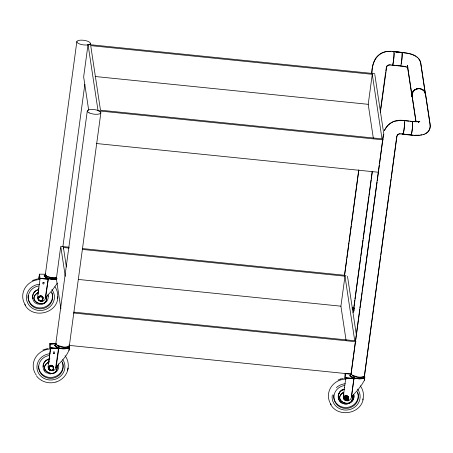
<?xml version="1.0" encoding="UTF-8"?>
<svg xmlns="http://www.w3.org/2000/svg" width="453" height="453" viewBox="0 0 453 453"><rect width="100%" height="100%" fill="white"/><g stroke="black" fill="none" stroke-linecap="round" stroke-linejoin="round"><path stroke-width="0.68" d="M57.803 296.698L57.797 296.296M57.797 296.8C57.995 313.669 32.123 319.552 24.751 304.456M68.046 368.867L68.301 365.803M38.55 296.823L38.312 299.744L40.328 301.149L42.667 300.186L42.984 297.819L42.905 297.264L40.889 295.86L38.55 296.823L38.312 299.744M49.054 366.33L48.816 369.252L50.832 370.656L53.171 369.693L53.488 367.326L53.409 366.771L51.393 365.367L49.054 366.33L48.816 369.252M344.246 396.358L344.008 399.297L346.024 400.701L348.363 399.739L348.68 397.372L348.595 396.8L346.579 395.395L345.401 395.809L344.246 396.358L344.008 399.297M38.007 294.178L40.113 278.363L48.335 278.55L45.679 297.78A4.071 3.817 -8.6 0 1 41.132 301.166A4.071 3.817 -8.6 0 1 37.616 296.958L38.833 287.893M48.511 363.685L50.617 347.864L58.839 348.057L56.183 367.287A4.071 3.817 -8.6 0 1 51.636 370.673A4.071 3.817 -8.6 0 1 48.12 366.466L50.623 347.915L58.63 348.81L50.6 348L49.983 343.668L56.115 343.77L49.989 343.714L53.335 344.054M344.529 387.462L343.312 396.522A4.071 3.817 -8.6 0 0 346.834 400.735A4.071 3.817 -8.6 0 0 351.375 397.343L353.986 378.062L351.437 397.015L358.357 389.28L362.281 383.985L364.399 380.254L364.795 377.7L363.012 378.6L359.761 378.906L353.991 378.108L350.163 376.29L349.778 375.628L350.543 374.501M45.611 274.263L39.479 274.161L38.828 278.991L39.468 274.337M43.109 282.304C41.738 284.461 44.768 284.767 43.981 282.389L43.109 282.304L43.986 282.44M76.868 41.478L45.374 274.399A6.846 2.299 7.7 0 0 45.374 275.005M60.555 247.734L56.359 278.771L60.9 308.799M374.682 73.68L88.035 44.485L83.652 76.897L88.72 110.419M62.91 246.545L84.847 84.269M90.147 45.102L90.334 43.703A6.846 2.299 7.7 0 0 81.008 40.141A6.846 2.299 7.7 0 0 79.462 43.93A6.846 2.299 7.7 0 0 90.334 43.703M49.337 348.55L49.983 343.668M63.239 248.895L63.426 247.497L69.054 248.068M53.397 353.493L53.613 351.805L54.49 351.947L54.269 353.583L53.397 353.493L54.269 353.583M55.787 343.912L87.276 110.991M53.244 367.955L53.409 366.771M69.366 345.65L100.86 112.729M344.439 275.634L358.719 169.994M371.771 73.454C372.281 66.693 373.244 58.828 379.308 54.603C385.775 49.462 394.512 51.608 401.93 52.395M344.654 274.948L346.732 259.558M346.924 258.159L349.003 242.768M349.195 241.37L351.273 225.979M351.466 224.58L358.844 170.011M371.896 73.471C371.534 63.613 376.579 52.423 387.553 51.455M346.058 340.214L340.916 306.188L344.976 276.177L82.429 249.433M373.351 138.346L368.21 104.32L372.27 74.309L90.719 45.628L100.475 110.204L382.026 138.878L372.27 74.309M354.02 306.035L354.778 300.43M354.965 299.025L360.656 256.964M360.843 255.56L362.927 240.135M363.119 238.731L368.804 196.67M368.997 195.266L371.081 179.841M371.273 178.442L372.219 171.432M380.277 111.84L385.582 72.576M385.775 71.172L386.494 66.534M372.343 171.444L354.048 306.755A6.846 2.299 7.7 0 1 351.936 308.119M380.305 112.554L386.788 66.217L386.551 66.653L387.847 65.391L389.642 64.932L403.748 66.381L408.034 67.491M344.535 378.606L345.175 373.725L349.79 373.855M344.535 387.508L345.809 377.927L353.991 378.108M383.385 134.473L351.041 373.725A6.846 2.299 7.7 0 1 351.5 373.198M351.16 373.748L359.863 309.388M360.05 307.989L362.134 292.598M362.321 291.2L364.399 275.809M364.591 274.41L377.077 182.066M377.264 180.668L379.348 165.277M379.535 163.878L383.51 134.496M364.478 375.226L380.594 256.041M380.786 254.637L386.471 212.576M386.664 211.172L388.748 195.747M388.934 194.348L391.024 178.924M391.211 177.519L396.834 136.104L398.017 134.348L397.768 134.518L399.167 133.856M364.506 375.95L396.828 136.88L397.258 135.373L398.091 134.445L397.842 134.62L399.195 133.975L401.041 133.918C409.121 134.807 431.545 139.835 430.157 124.467L425.48 93.482M45.136 298.193L48.329 278.499M55.634 367.7L58.562 348.012M353.85 311.058L354.24 308.51L353.572 309.897A3.426 0.493 -78.2 0 1 353.85 311.058L353.063 312.661M55.962 367.236C61.042 361.33 68.052 355.616 69.581 347.706M354.065 307.689L353.969 308.374L352.292 309.252M350.209 374.897L350.027 375.571C353.487 378.997 360.214 379.761 364.523 377.57L364.614 376.879M354.025 378.068L353.425 380.684L353.935 378.555M345.622 397.825L345.39 398.079C344.495 399.665 347.106 400.797 347.576 399.019M347.349 398.13L347.423 399.28L346.839 399.818M68.035 368.923C66.908 375.112 61.976 380.186 56.03 382.015M345.311 398.266L346.217 397.428L347.428 397.994M345.384 398.765L345.996 397.791L347.038 397.893M363.244 398.889C360.882 414.285 337.298 417.977 330.407 403.94M345.118 398.538L345.871 397.389M345.135 398.674L345.384 398.057M347.015 397.74L347.7 398.674L347.281 399.739M347.627 398.447L347.14 399.303M347.581 399.036L347.536 397.842M347.683 398.85L346.924 399.959M347.332 398.753L347.077 398.136A1.053 0.991 -8.6 0 0 345.503 398.498A1.053 0.991 -8.6 0 0 346.126 399.886A1.053 0.991 -8.6 0 0 347.479 399.042M347.417 398.623L347.236 399.246M347.06 399.557L347.27 398.317M45.606 273.912L45.572 274.694M55.068 344.767L54.824 345.435C58.148 349.008 64.932 349.608 69.275 347.587L69.128 346.279M69.032 349.02L69.4 348.142M364.342 378.617L364.875 377.083L364.489 376.426M384.342 130.623C385.775 127.1 388.498 124.207 391.794 122.344C398.77 118.29 407.066 121.296 414.495 121.591L419.812 121.427L418.498 122.185M384.455 130.668L385.169 129.201M386.681 66.161L386.449 66.591L388.221 65.073M345.333 398.487L346.262 397.74L347.366 398.266L347.315 397.921M345.452 398.51L345.565 398.142M345.203 398.227L345.367 397.927M347.394 399.178L347.559 398.883M347.434 399.444L347.598 399.15M57.423 283.097L52.355 290.09L45.459 297.729M385.407 128.714L388.096 125.249L390.033 123.629M347.23 399.014L347.468 397.949L346.511 397.145L345.328 397.677L345.141 398.997M346.772 400.214L346.33 400.231M43.177 300.996L42.939 301.154A6.274 5.883 -8.6 0 1 39.405 300.758L39.094 300.554M53.681 370.503L53.443 370.662A6.274 5.883 -8.6 0 1 49.909 370.265L49.598 370.056M345.514 397.779L346.534 397.298L347.406 397.842M345.526 397.876L346.743 397.411M345.548 398.006L346.992 397.609M345.775 398.062L346.822 397.91M347.174 399.535L347.389 397.728M423.861 90.555L423.68 90.674A6.727 6.302 -8.6 0 0 422.343 89.632M353.94 308.272L352.275 309.139M351.245 373.549L351.137 374.053L352.191 375.146L356.285 376.488M364.489 377.462C360.214 379.637 353.521 378.884 350.084 375.48M55.447 372.53C58.097 370.775 59.473 367.264 58.437 364.212M351.358 402.015C353.572 400.192 354.546 397.004 353.629 394.269M348.634 400.718L348.685 400.684A6.274 5.883 -8.6 0 1 345.107 400.327M44.966 274.88L44.066 275.979C46.869 279.484 52.469 279.416 56.625 279.15M45.238 274.784L44.32 275.928C47.174 279.41 52.803 279.308 56.976 278.923M55.47 344.388L54.57 345.486C58.001 349.184 65.011 349.807 69.496 347.711L69.377 346.46M69.247 347.479C64.926 349.49 58.188 348.889 54.881 345.345M418.663 121.914L418.425 122.089L419.761 121.313L418.289 121.908L419.393 121.687L414.484 121.715M390.486 123.335L391.398 122.746M345.628 397.842L346.517 397.587M425.191 133.731C428.668 132.197 430.911 128.261 430.039 124.496L420.707 62.542C417.275 51.687 402.524 53.018 393.77 51.659M350.639 402.587L348.125 403.725M345.718 397.372L346.177 397.179M347.213 399.784L345.639 399.789L345.067 398.498M42.984 297.819L40.968 296.409L38.635 297.372M53.488 367.326L51.472 365.916L49.139 366.879M348.68 397.372L346.664 395.967L344.331 396.93M391.856 122.452L393.334 121.749M347.836 399.835L347.445 399.999L347.394 399.665M32.406 280.481L37.593 278.878M42.724 304.088L43.596 303.748M43.726 303.697C47.089 302.27 49.151 298.221 47.933 294.705M42.91 349.988L48.097 348.385M49.167 361.868C34.768 369.597 58.375 381.211 57.106 365.775C58.284 381.341 34.666 369.359 49.309 361.839M54.383 373.142L52.933 373.663M338.091 380.01L340.628 379.014M352.457 309.41L354.195 308.499L353.935 307.23M393.827 121.517L400.254 120.317L409.07 121.161M423.102 134.535L424.251 134.173M345.956 397.541L346.998 397.626M345.86 397.292L347.117 397.451M346.902 399.806L345.616 399.654M346.839 399.801L346.296 399.869M38.346 289.914C31.127 291.2 30.561 302.451 37.842 304.116M42.429 304.156L38.748 304.314M48.85 359.422C42.276 360.611 40.849 370.611 47.208 373.181M56.019 382.015C49.162 384.178 41.047 381.93 36.653 376.143M340.633 379.014L343.283 378.402M344.042 389.484C336.822 390.763 336.256 402.021 343.544 403.68M420.656 135.034L421.76 134.818M388.685 64.926L390.469 64.87M56.959 278.81C52.808 279.195 47.22 279.291 44.377 275.837M347.213 403.934L344.444 403.883M419.325 135.204L414.705 135.237M388.108 51.427L391.03 51.427M399.682 133.76L400.203 133.731M346.205 397.372L346.494 397.434M346.217 399.778L346.556 399.773M50.481 373.952L50.781 373.974M392.338 51.54L399.869 52.31M396.483 52.061L399.206 52.338M401.25 52.548L403.289 52.752M391.811 65.005L394.501 65.283M396.517 65.487L399.206 65.759M392.525 65.107L394.552 65.311M395.905 65.447L399.28 65.793M400.633 65.928L403.765 66.263M95.107 76.5L368.21 104.32M410.316 121.291L413.804 121.642M401.726 133.862L404.416 134.139M406.432 134.343L409.121 134.615M402.972 134.06L404.331 134.196M405.69 134.337L413.176 135.102M383.306 139.881L98.063 110.826L88.035 44.485M96.489 143.527L378.221 172.225M69.173 247.213L60.742 246.353L65.283 276.381M82.525 248.572L345.984 275.407M78.375 279.444L340.916 306.188M40.113 278.363L48.148 279.173L40.096 278.493M73.89 312.14L354.733 340.747L344.976 276.177M73.579 312.983L356.013 341.749M69.196 345.396L350.922 374.093M51.982 344.048L49.966 343.799M345.809 377.927L353.844 378.736L345.792 378.057M403.974 52.825L406.715 53.182M62.004 346.579L57.927 345.548M407.292 53.278L408.98 53.624M404.71 66.41L405.633 66.602M346.517 397.185L346.851 397.287M49.547 373.889L48.069 373.51M409.518 53.765L412.105 54.524M406.511 66.829L407.332 67.089M412.558 54.7L415.718 56.229M346.743 397.394L347.332 398.017M56.874 345.022L57.961 345.577M345.56 399.291L345.86 399.467M345.577 399.387L345.871 399.563M345.345 398.742L345.894 399.699M345.639 399.806L345.933 399.965M346.035 399.823L345.594 399.489M38.233 299.19L39.241 299.892M48.737 368.697L50.753 370.101L50.832 370.656M416.834 57.004L417.757 57.701M45.696 274.96L46.399 275.537M56.902 345.044L55.934 343.929M345.599 399.54L345.152 398.81M418.436 58.403L419.846 60.402L420.582 62.571L425.265 93.55M347.23 398.068L347.389 398.414M347.366 397.575L347.559 397.972M345.186 399.036L345.379 399.45M407.745 66.608L407.275 65.272L412.015 96.472M351.483 373.985L351.788 374.512M69.156 346.375L69.468 347.009M345.299 398.476L345.396 398.883M352.264 395.701C354.478 410.401 330.56 400.752 343.572 392.236C330.673 400.639 354.201 410.401 352.298 395.837M46.568 296.137C48.782 310.832 24.864 301.188 37.876 292.672C24.977 301.069 48.505 310.837 46.602 296.268M344.303 398.057L343.697 393.697M407.4 65.243L407.462 65.526M416.069 121.829L412.23 96.41A6.727 6.302 -8.6 0 1 415.724 89.4M407.57 66.217L412.032 95.759M412.105 96.432L415.95 121.857M374.79 74.383L383.867 134.439M347.496 276.251L356.358 334.909M345.175 373.725L345.798 378.108M348.363 399.739L348.425 397.915A2.197 2.061 -8.6 0 1 347.995 398.912M346.579 395.395L346.664 395.967M345.939 400.129L346.024 400.701M63.426 247.497L66.365 266.936M39.479 274.161L40.102 278.538M42.582 299.631L42.667 300.186M53.086 369.138L53.171 369.693M40.889 295.86L40.968 296.409M51.393 365.367L51.472 365.916M40.249 300.594L40.328 301.149M345.362 398.612L345.384 399.031M345.299 398.215L345.345 398.759M347.683 398.538L347.706 398.985M347.4 398.238L347.462 398.912M56.24 277.848A6.846 2.299 7.7 0 1 45.827 275.645M56.161 277.802A6.727 2.254 7.7 0 1 45.94 275.639M45.493 275.016A6.727 2.254 7.7 0 1 45.498 274.422M56.636 277.434A6.127 2.055 7.7 0 1 55.436 277.644M52.452 277.621A6.127 2.055 7.7 0 1 51.387 277.485M50.357 277.287A6.127 2.055 7.7 0 1 49.371 277.032M52.004 292.814A12.276 11.506 -8.6 0 1 41.41 307.887A12.276 11.506 -8.6 0 1 28.126 295.294M47.984 295.424A7.758 7.271 -8.6 0 1 48.035 296.562M32.848 298.567A7.758 7.271 -8.6 0 1 38.177 289.473M51.885 289.535A14.037 13.16 -8.6 0 1 46.297 309.201A14.037 13.16 -8.6 0 1 26.846 300.82A14.037 13.16 -8.6 0 1 39.524 284.207M51.427 292.049A12.276 11.506 -8.6 0 1 44.671 308.074A12.276 11.506 -8.6 0 1 28.55 300.384A12.276 11.506 -8.6 0 1 38.681 285.968M57.684 297.185A17.554 16.461 -8.6 0 1 57.503 298.47M25.521 305.214A17.554 16.461 -8.6 0 1 24.717 288.578A17.554 16.461 -8.6 0 1 39.779 279.512M54.938 286.749A17.554 16.461 -8.6 0 1 57.758 295.888M69.179 345.027A6.846 2.299 7.7 0 1 66.081 347.185A6.846 2.299 7.7 0 1 58.08 345.979M55.974 344.535A6.846 2.299 7.7 0 1 56.059 343.346M69.06 345.022A6.727 2.254 7.7 0 1 66.733 347.06A6.727 2.254 7.7 0 1 59.603 346.46M59.1 346.307A6.727 2.254 7.7 0 1 57.741 345.769M364.506 375.344A6.846 2.299 7.7 0 1 360.367 377.287A6.846 2.299 7.7 0 1 352.377 375.599M364.388 375.928A6.727 2.254 7.7 0 1 355.214 376.63M353.708 376.154A6.727 2.254 7.7 0 1 352.474 375.582M412.366 121.5A6.727 0.617 -84.2 0 1 412.507 126.676A6.727 0.617 -84.2 0 1 411.335 134.433M411.137 134.824A6.727 0.617 -84.2 0 1 410.984 134.756M412.179 121.772A6.846 0.629 -84.2 0 1 412.445 127.525A6.846 0.629 -84.2 0 1 410.967 134.875M404.167 120.764A6.846 0.629 -84.2 0 1 404.28 127.463A6.846 0.629 -84.2 0 1 402.819 133.924M404.569 122.706A6.727 0.617 -84.2 0 1 403.844 130.792A6.727 0.617 -84.2 0 1 402.836 133.805M416.256 89.156A6.727 6.302 -8.6 0 1 419.121 88.646M422.434 89.586A6.727 6.302 -8.6 0 1 424.478 91.495M424.767 91.97A6.727 6.302 -8.6 0 1 425.503 94.603A6.846 6.421 -8.6 0 0 417.258 88.743A6.846 6.421 -8.6 0 0 412.366 97.542M412.462 97.503A6.846 6.421 -8.6 0 1 417.643 88.641A6.846 6.421 -8.6 0 1 425.622 95.153M62.508 362.321A12.276 11.506 -8.6 0 1 52.554 377.315A12.276 11.506 -8.6 0 1 38.545 366.001M45.124 371.001A7.758 7.271 -8.6 0 1 44.371 370.118M43.109 366.953A7.758 7.271 -8.6 0 1 49.87 358.731M58.25 363.816A7.758 7.271 -8.6 0 1 58.488 364.931M69.077 348.98A3.426 0.396 -77.6 0 1 69.139 350.373M62.791 359.608A14.037 13.16 -8.6 0 1 56.353 378.901A14.037 13.16 -8.6 0 1 37.293 370.107A14.037 13.16 -8.6 0 1 50.028 353.714M50.566 370.107A2.622 2.458 -8.6 0 1 48.652 366.766A2.622 2.458 -8.6 0 1 52.559 365.639A2.622 2.458 -8.6 0 1 52.848 369.444M52.174 369.891A2.622 2.458 -8.6 0 1 51.387 370.118M61.931 361.556A12.276 11.506 -8.6 0 1 55.175 377.581A12.276 11.506 -8.6 0 1 39.054 369.891A12.276 11.506 -8.6 0 1 49.184 355.475M68.007 367.978A17.554 16.461 -8.6 0 1 67.327 370.497M36.41 375.248A17.554 16.461 -8.6 0 1 35.317 373.617M35.006 373.051A17.554 16.461 -8.6 0 1 50.968 349.003M65.051 355.724A17.554 16.461 -8.6 0 1 68.261 365.395M357.7 392.372A12.276 11.506 -8.6 0 1 347.106 407.451A12.276 11.506 -8.6 0 1 333.821 394.852M353.685 394.988A7.758 7.271 -8.6 0 1 353.595 397.27M338.544 398.13A7.758 7.271 -8.6 0 1 343.872 389.036M353.782 394.823A7.899 7.407 -8.6 0 1 349.008 403.436M347.825 403.804A7.899 7.407 -8.6 0 1 342.972 403.47M341.873 402.949A7.899 7.407 -8.6 0 1 338.306 395.486A7.899 7.407 -8.6 0 1 344.342 389.393M364.427 379.801A3.426 0.493 -78.2 0 1 364.399 380.254M344.076 398.011A2.197 2.061 -8.6 0 1 347.983 396.403M357.581 389.099A14.037 13.16 -8.6 0 1 349.218 409.699A14.037 13.16 -8.6 0 1 332.315 394.908M336.353 387.632A14.037 13.16 -8.6 0 1 345.22 383.77M357.128 391.613A12.276 11.506 -8.6 0 1 350.367 407.638A12.276 11.506 -8.6 0 1 334.246 399.942A12.276 11.506 -8.6 0 1 344.376 385.526M360.248 385.78A17.554 16.461 -8.6 0 1 362.728 399.931M331.217 404.778A17.554 16.461 -8.6 0 1 330.197 403.108M329.903 402.524A17.554 16.461 -8.6 0 1 346.16 379.059M353.923 306.738A6.727 2.254 7.7 0 1 352.949 307.751M401.737 52.724A6.727 0.617 -84.2 0 1 402.054 52.769M402.134 53.46A6.727 0.617 -84.2 0 1 401.182 64.003M401.749 52.605A6.846 0.629 -84.2 0 1 401.947 58.414A6.846 0.629 -84.2 0 1 400.537 66.019M393.566 52.055A6.846 0.629 -84.2 0 1 393.838 57.808A6.846 0.629 -84.2 0 1 392.355 65.158M394.059 53.295A6.727 0.617 -84.2 0 1 393.425 61.234A6.727 0.617 -84.2 0 1 392.372 65.039M393.759 51.784A6.727 0.617 -84.2 0 1 393.912 51.846M412.485 97.497A6.727 6.302 -8.6 0 1 413.776 90.798A6.727 6.302 -8.6 0 1 420.758 88.952M424.676 92.01A6.727 6.302 -8.6 0 1 425.412 94.643M39.541 300.458A2.622 2.458 -8.6 0 0 43.154 297.825A2.622 2.458 -8.6 0 0 38.981 296.239A2.622 2.458 -8.6 0 0 39.541 300.458M39.83 300.769A2.197 2.061 -8.6 0 0 42.837 298.533A2.197 2.061 -8.6 0 0 39.32 297.242A2.197 2.061 -8.6 0 0 39.83 300.769M89.145 112.865A6.846 2.299 7.7 0 0 100.583 113.295A6.846 2.299 7.7 0 0 92.474 109.416A6.846 2.299 7.7 0 0 89.145 112.865M50.334 370.277A2.197 2.061 -8.6 0 0 53.341 368.04A2.197 2.061 -8.6 0 0 49.824 366.749A2.197 2.061 -8.6 0 0 50.334 370.277M345.526 400.327A2.197 2.061 -8.6 0 0 348.533 398.091A2.197 2.061 -8.6 0 0 345.016 396.8A2.197 2.061 -8.6 0 0 345.526 400.327"/></g></svg>
